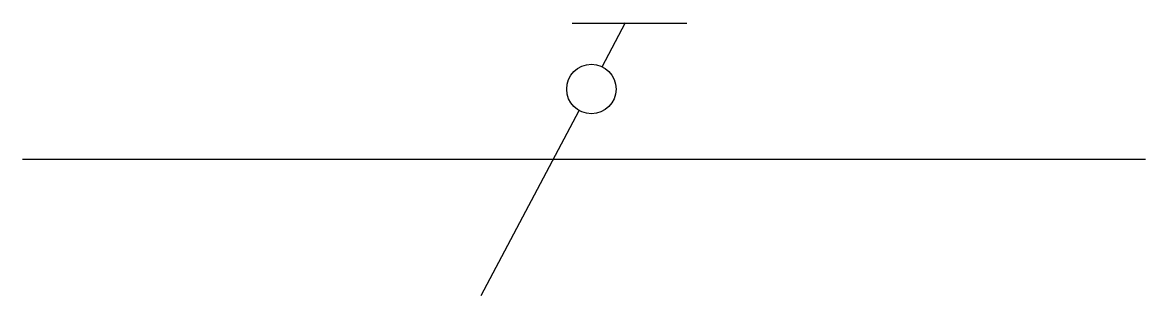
# Model space of a CAD drawing. Header units: millimetres. Extents: x 0 to 70, y -8.5 to 8.5.
import ezdxf

# ---------------------------------------------------------------- set-up
doc = ezdxf.new("R2010")
doc.units = ezdxf.units.MM
doc.layers.get('0').update_dxf_attribs({"lineweight": 25, "true_color": 0xffffff})

msp = doc.modelspace()

# ---------------------------------------------------------------- linework, layer by layer
for p, q in [((34.253, 8.463), (41.404, 8.463)), ((36.135, 5.741), (37.596, 8.5)), ((28.596, -8.5), (34.694, 3.02)), ((0, 0), (70, 0))]:
    msp.add_line(p, q)
msp.add_circle((35.46, 4.356), 1.54)

doc.saveas('drawing.dxf')
